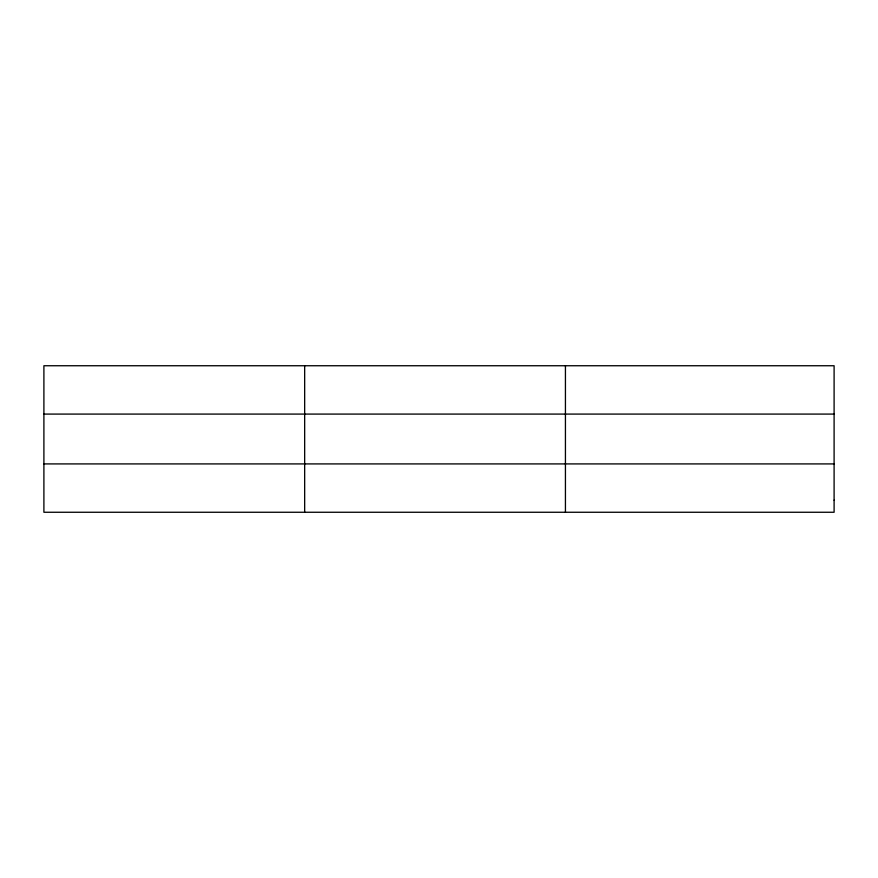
<?xml version="1.0" encoding="UTF-8"?>
<svg xmlns="http://www.w3.org/2000/svg" width="878" height="878" viewBox="0 0 878 878"><rect width="100%" height="100%" fill="white"/><g stroke="black" fill="none" stroke-linecap="round" stroke-linejoin="round"><path stroke-width="1.32" d="M304.666 512.258L304.666 365.742M565.432 512.258L565.432 365.742M43.9 414.087L834.1 414.087M43.9 463.913L834.1 463.913M834.1 500.175L834.1 512.258L43.9 512.258L43.9 365.742L834.1 365.742L834.1 500.175"/></g></svg>
